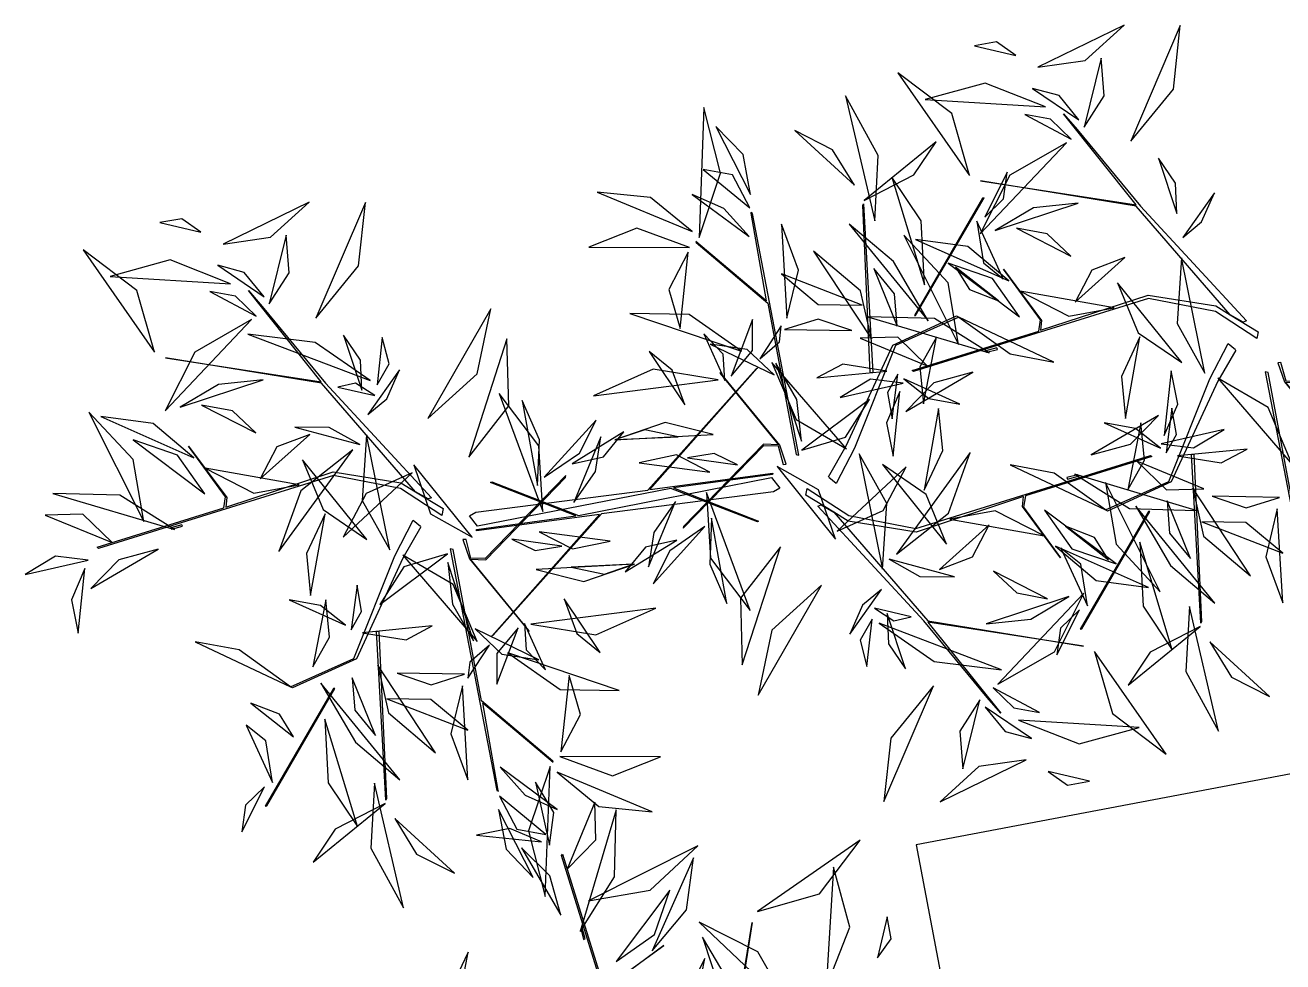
# Model space of a CAD drawing. Header units: centimetres. Extents: x 197412 to 267601, y -375791 to -305433.
# Drawn here: x 204827 to 206759, y -344977 to -343537 of the extents above; entities that cross this region are included whole.
import ezdxf

# ---------------------------------------------------------------- set-up
doc = ezdxf.new("R2010")
doc.units = ezdxf.units.CM
doc.layers.add('3-BAT C-Niveau 0', color=250, linetype='Continuous')

# ---------------------------------------------------------------- blocks, each defined once
blk = doc.blocks.new('Groupe-222-1')
at = {"linetype": 'Continuous', "flags": 128}
blk.add_lwpolyline([(12325.94, -47333.54), (12330.1, -47327.17), (12332.1, -47316.89), (12320.88, -47280.79), (12321.05, -47280.59), (12327.1, -47300.03), (12328.8, -47300.31), (12336.62, -47294.63), (12328.71, -47300.48), (12327.21, -47300.32), (12332.64, -47316.85), (12330.97, -47327.24), (12329.59, -47329.46), (12346.29, -47315.03), (12350.17, -47291.08), (12346.48, -47315.02), (12360.5, -47303.83), (12358.08, -47305.94), (12346.28, -47315.66), (12328.67, -47331.94), (12328.48, -47331.44), (12329.59, -47329.46), (12327, -47333.77)], close=True, dxfattribs=at)
at = {"linetype": 'Continuous'}
for points in [[(12319.07, -47279.19, -183.73), (12319.71, -47274.2, -181.29), (12316.88, -47269.52, -179.52), (12316.88, -47269.52, -179.52), (12319.07, -47279.19, -183.73)], [(12321.77, -47282.9, -194.21), (12326.15, -47278.37, -192.81), (12326, -47272.61, -190.06), (12326, -47272.61, -190.06), (12321.77, -47282.9, -194.21)], [(12321.77, -47282.9, -194.21), (12326.15, -47278.37, -192.81), (12326, -47272.61, -190.06), (12326, -47272.61, -190.06), (12321.77, -47282.9, -194.21)], [(12323.77, -47292.44, -206.43), (12329.05, -47284.04, -204.4), (12329.31, -47273.78, -204.36), (12329.31, -47273.78, -204.36), (12323.77, -47292.44, -206.43)], [(12323.77, -47292.44, -206.43), (12329.05, -47284.04, -204.4), (12329.31, -47273.78, -204.36), (12329.31, -47273.78, -204.36), (12323.77, -47292.44, -206.43)], [(12317.82, -47278.7, -183.47), (12312.98, -47276.63, -183.7), (12307.86, -47277.64, -184.07), (12307.86, -47277.64, -184.07), (12317.82, -47278.7, -183.47)], [(12317.82, -47278.7, -183.47), (12312.98, -47276.63, -183.7), (12307.86, -47277.64, -184.07), (12307.86, -47277.64, -184.07), (12317.82, -47278.7, -183.47)], [(12351.02, -47289.41, -215.07), (12360.54, -47286.68, -213.8), (12366.78, -47278.41, -214.42), (12366.78, -47278.41, -214.42), (12351.02, -47289.41, -215.07)], [(12320.79, -47289.93, -199.98), (12319.12, -47283.89, -200.36), (12314.74, -47279.59, -199.46), (12314.74, -47279.59, -199.46), (12320.79, -47289.93, -199.98)], [(12325.03, -47287.73, -194.97), (12334.53, -47286.11, -192.57), (12341.83, -47279.31, -191.31), (12341.83, -47279.31, -191.31), (12325.03, -47287.73, -194.97)], [(12334.81, -47295.42, -201.48), (12340.1, -47289.16, -202.35), (12341.18, -47281.12, -201.76), (12341.18, -47281.12, -201.76), (12334.81, -47295.42, -201.48)], [(12361.54, -47301.08, -228.35), (12365.21, -47291.78, -229.1), (12362.68, -47282.57, -232.12), (12362.68, -47282.57, -232.12), (12361.54, -47301.08, -228.35)], [(12329.28, -47297.1, -207.16), (12335.2, -47292.92, -205.48), (12337.55, -47286.11, -203.83), (12337.55, -47286.11, -203.83), (12329.28, -47297.1, -207.16)], [(12329.28, -47297.1, -207.16), (12335.2, -47292.92, -205.48), (12337.55, -47286.11, -203.83), (12337.55, -47286.11, -203.83), (12329.28, -47297.1, -207.16)], [(12324.28, -47293.68, -203.84), (12324.51, -47293.58, -203.87), (12324.06, -47291.9, -202.04), (12323.85, -47292, -202.02), (12324.28, -47293.68, -203.84)], [(12356.04, -47304.29, -228.97), (12351.04, -47295.57, -227.8), (12342.03, -47291.04, -227.09), (12342.03, -47291.04, -227.09), (12356.04, -47304.29, -228.97)], [(12369.47, -47296.52, -211.21), (12371.53, -47293.57, -209.03), (12370.95, -47290.19, -206.71), (12370.95, -47290.19, -206.71), (12369.47, -47296.52, -211.21)], [(12369.47, -47296.52, -211.21), (12371.53, -47293.57, -209.03), (12370.95, -47290.19, -206.71), (12370.95, -47290.19, -206.71), (12369.47, -47296.52, -211.21)], [(12346.77, -47306.07, -196.26), (12346.05, -47299.21, -195.05), (12342.57, -47293.35, -196.39), (12342.57, -47293.35, -196.39), (12346.77, -47306.07, -196.26)], [(12299.61, -47310.27, -197.23), (12305.28, -47302.39, -194.28), (12306.55, -47295.65, -188.42), (12306.55, -47295.65, -188.42), (12299.61, -47310.27, -197.23)], [(12338.63, -47304.95, -195.33), (12342.02, -47301.34, -195.1), (12342.9, -47296.62, -194.26), (12342.9, -47296.62, -194.26), (12338.63, -47304.95, -195.33)]]:
    blk.add_polyline3d(points, dxfattribs=at)
blk = doc.blocks.new('Groupe-240-1')
at = {"linetype": 'Continuous', "flags": 128}
for points in [[(12427.73, -47201.34), (12421.37, -47197.18), (12411.08, -47195.18), (12374.98, -47206.4), (12374.78, -47206.23), (12394.23, -47200.18), (12394.5, -47198.48), (12388.82, -47190.66), (12394.67, -47198.57), (12394.52, -47200.07), (12411.04, -47194.64), (12421.44, -47196.31), (12423.66, -47197.69), (12409.22, -47180.99), (12385.28, -47177.11), (12409.21, -47180.8), (12398.02, -47166.78), (12400.13, -47169.2), (12409.85, -47181), (12426.14, -47198.61), (12425.63, -47198.8), (12423.66, -47197.69), (12427.96, -47200.28)], [(12375.12, -47197.79), (12375.31, -47197.79), (12385.83, -47179.7), (12385.57, -47179.74)], [(12367.18, -47180.85), (12367.3, -47180.63), (12368.72, -47206.61), (12368.33, -47206.59)], [(12302.51, -47228.53), (12296.15, -47224.37), (12285.86, -47222.37), (12249.76, -47233.59), (12249.56, -47233.42), (12269.01, -47227.37), (12269.28, -47225.67), (12263.6, -47217.85), (12269.45, -47225.76), (12269.3, -47227.26), (12285.82, -47221.83), (12296.21, -47223.5), (12298.44, -47224.88), (12284, -47208.18), (12260.06, -47204.3), (12283.99, -47207.99), (12272.8, -47193.97), (12274.91, -47196.39), (12284.63, -47208.19), (12300.91, -47225.8), (12300.41, -47225.99), (12298.44, -47224.88), (12302.74, -47227.47)], [(12430.98, -47205.04), (12431.98, -47207.99), (12441.15, -47219.16), (12441.11, -47218.99), (12432.16, -47208.03), (12434.47, -47208.14), (12446.75, -47195.48), (12446.8, -47195.21), (12434.4, -47207.96), (12432.22, -47207.9), (12431.45, -47205.03)], [(12351, -47205.82), (12334.46, -47224.51), (12353.35, -47222), (12353.33, -47222.24), (12338.11, -47224.3), (12351.18, -47229.42), (12351.02, -47229.51), (12337.68, -47224.36), (12308.01, -47230.19), (12306.74, -47228.58), (12307.71, -47228.03), (12334.17, -47224.62), (12350.81, -47205.99)], [(12355.43, -47220.66), (12354.42, -47217.71), (12345.26, -47206.54), (12345.29, -47206.72), (12354.24, -47217.67), (12351.93, -47217.57), (12339.65, -47230.23), (12339.61, -47230.49), (12352.01, -47217.75), (12354.19, -47217.81), (12354.95, -47220.67)], [(12358.67, -47224.36), (12365.04, -47228.53), (12375.32, -47230.53), (12411.42, -47219.31), (12411.63, -47219.48), (12392.18, -47225.52), (12391.9, -47227.23), (12397.59, -47235.04), (12391.74, -47227.14), (12391.89, -47225.63), (12375.37, -47231.07), (12364.97, -47229.39), (12362.75, -47228.01), (12377.19, -47244.71), (12401.13, -47248.6), (12377.19, -47244.91), (12388.39, -47258.93), (12386.28, -47256.51), (12376.55, -47244.7), (12360.27, -47227.1), (12360.78, -47226.9), (12362.75, -47228.01), (12358.44, -47225.42)], [(12419.22, -47244.85), (12419.11, -47245.08), (12417.69, -47219.1), (12418.07, -47219.12)], [(12305.76, -47232.23), (12306.76, -47235.18), (12315.92, -47246.35), (12315.89, -47246.18), (12306.94, -47235.22), (12309.25, -47235.33), (12321.53, -47222.67), (12321.57, -47222.4), (12309.17, -47235.15), (12306.99, -47235.09), (12306.23, -47232.22)], [(12310.19, -47247.08), (12326.73, -47228.38), (12307.83, -47230.9), (12307.85, -47230.66), (12323.08, -47228.6), (12310.01, -47223.47), (12310.17, -47223.38), (12323.5, -47228.54), (12353.18, -47222.71), (12354.44, -47224.32), (12353.47, -47224.87), (12327.02, -47228.27), (12310.38, -47246.9)], [(12411.28, -47227.92), (12411.1, -47227.91), (12400.57, -47246), (12400.84, -47245.97)], [(12294, -47272.04), (12293.88, -47272.27), (12292.47, -47246.29), (12292.85, -47246.31)], [(12286.06, -47255.11), (12285.87, -47255.1), (12275.35, -47273.19), (12275.62, -47273.16)]]:
    blk.add_lwpolyline(points, close=True, dxfattribs=at)
for points in [[(12350.01, -47182.08), (12352.37, -47195.56), (12341.54, -47186.44), (12341.6, -47186.58), (12352.58, -47195.87), (12356.93, -47219.14), (12357.38, -47219.26), (12350.23, -47182.09), (12349.99, -47181.98), (12350, -47182.05)], [(12361.92, -47222.6), (12364.66, -47217.81), (12371.81, -47202.33), (12381.6, -47197.86), (12381.95, -47198.03), (12372.2, -47202.4), (12365.9, -47218.18), (12363.09, -47223.62), (12361.97, -47222.7)], [(12424.49, -47203.1), (12421.75, -47207.89), (12414.6, -47223.37), (12404.81, -47227.84), (12404.46, -47227.67), (12414.2, -47223.31), (12420.51, -47207.53), (12423.31, -47202.08), (12424.44, -47203)], [(12436.4, -47243.62), (12434.04, -47230.14), (12444.86, -47239.27), (12444.81, -47239.12), (12433.83, -47229.83), (12429.48, -47206.57), (12429.03, -47206.44), (12436.18, -47243.61), (12436.42, -47243.73), (12436.4, -47243.66)], [(12299.27, -47230.29), (12296.53, -47235.08), (12289.38, -47250.56), (12279.58, -47255.03), (12279.24, -47254.86), (12288.98, -47250.5), (12295.28, -47234.72), (12298.09, -47229.27), (12299.22, -47230.19)], [(12311.17, -47270.81), (12308.82, -47257.33), (12319.64, -47266.46), (12319.59, -47266.31), (12308.6, -47257.02), (12304.25, -47233.76), (12303.81, -47233.63), (12310.95, -47270.8), (12311.2, -47270.92), (12311.18, -47270.85)]]:
    blk.add_lwpolyline(points, dxfattribs=at)
at = {"linetype": 'Continuous'}
for points in [[(12394.11, -47159.64, -212.86), (12401.38, -47158.58, -209.91), (12407.34, -47153.17, -208.14), (12407.34, -47153.17, -208.14), (12394.11, -47159.64, -212.86)], [(12394.11, -47159.64, -212.86), (12401.38, -47158.58, -209.91), (12407.34, -47153.17, -208.14), (12407.34, -47153.17, -208.14), (12394.11, -47159.64, -212.86)], [(12408.36, -47171, -223.66), (12414.92, -47162.98, -222.36), (12415.98, -47153.23, -219.58), (12415.98, -47153.23, -219.58), (12408.36, -47171, -223.66)], [(12390.71, -47157.81, -211.21), (12387.76, -47155.75, -209.03), (12384.38, -47156.33, -206.71), (12384.38, -47156.33, -206.71), (12390.71, -47157.81, -211.21)], [(12390.71, -47157.81, -211.21), (12387.76, -47155.75, -209.03), (12384.38, -47156.33, -206.71), (12384.38, -47156.33, -206.71), (12390.71, -47157.81, -211.21)], [(12401.22, -47168.83, -232.48), (12404.29, -47164.03, -232.45), (12403.82, -47158.26, -231.83), (12403.82, -47158.26, -231.83), (12401.22, -47168.83, -232.48)], [(12383.6, -47176.26, -215.07), (12380.87, -47166.75, -213.8), (12372.6, -47160.5, -214.42), (12372.6, -47160.5, -214.42), (12383.6, -47176.26, -215.07)], [(12395.28, -47165.74, -228.35), (12385.98, -47162.07, -229.1), (12376.76, -47164.6, -232.12), (12376.76, -47164.6, -232.12), (12395.28, -47165.74, -228.35)], [(12369.02, -47183.22, -223.19), (12369.58, -47173.21, -225.59), (12364.56, -47164.04, -225.79), (12364.56, -47164.04, -225.79), (12369.02, -47183.22, -223.19)], [(12369.02, -47183.22, -223.19), (12369.58, -47173.21, -225.59), (12364.56, -47164.04, -225.79), (12364.56, -47164.04, -225.79), (12369.02, -47183.22, -223.19)], [(12400.41, -47167.73, -232.75), (12397.35, -47163.99, -233.5), (12393.29, -47162.89, -235.42), (12393.29, -47162.89, -235.42), (12400.41, -47167.73, -232.75)], [(12342.04, -47185.8, -186.41), (12345.34, -47175.93, -187.61), (12342.78, -47165.83, -186.97), (12342.78, -47165.83, -186.97), (12342.04, -47185.8, -186.41)], [(12399.2, -47170.7, -229.3), (12396.01, -47167.61, -228.25), (12392.07, -47166.91, -226.49), (12392.07, -47166.91, -226.49), (12399.2, -47170.7, -229.3)], [(12349.95, -47179.19, -174.84), (12348.81, -47173.06, -175.45), (12344.63, -47168.75, -176.76), (12344.63, -47168.75, -176.76), (12349.95, -47179.19, -174.84)], [(12365.91, -47177.78, -215.73), (12362.55, -47172.31, -216.78), (12356.73, -47169.37, -215.22), (12356.73, -47169.37, -215.22), (12365.91, -47177.78, -215.73)], [(12365.91, -47177.78, -215.73), (12362.55, -47172.31, -216.78), (12356.73, -47169.37, -215.22), (12356.73, -47169.37, -215.22), (12365.91, -47177.78, -215.73)], [(12367.39, -47180.13, -214.21), (12375.06, -47176.17, -211.43), (12378.45, -47171.09, -206.15), (12378.45, -47171.09, -206.15), (12367.39, -47180.13, -214.21)], [(12398.48, -47171.24, -228.97), (12389.76, -47176.24, -227.8), (12385.24, -47185.25, -227.09), (12385.24, -47185.25, -227.09), (12398.48, -47171.24, -228.97)], [(12415.47, -47182.1, -172.05), (12415.25, -47177.46, -171.7), (12412.63, -47173.63, -172.02), (12412.63, -47173.63, -172.02), (12415.47, -47182.1, -172.05)], [(12415.47, -47182.1, -172.05), (12415.25, -47177.46, -171.7), (12412.63, -47173.63, -172.02), (12412.63, -47173.63, -172.02), (12415.47, -47182.1, -172.05)], [(12349.83, -47181.25, -174.58), (12347.18, -47176.17, -172.2), (12342.68, -47175.35, -168.43), (12342.68, -47175.35, -168.43), (12349.83, -47181.25, -174.58)], [(12385.93, -47182.67, -211.6), (12388.82, -47179.86, -211.07), (12389.4, -47175.76, -211.1), (12389.4, -47175.76, -211.1), (12385.93, -47182.67, -211.6)], [(12376.66, -47193.07, -221.24), (12376.15, -47183.26, -218.96), (12371.65, -47176.54, -214.31), (12371.65, -47176.54, -214.31), (12376.66, -47193.07, -221.24)], [(12340.95, -47184.89, -186.4), (12334.56, -47179.65, -186.75), (12326.36, -47178.81, -187), (12326.36, -47178.81, -187), (12340.95, -47184.89, -186.4)], [(12349.71, -47185.66, -186.97), (12345.86, -47181.36, -187.38), (12340.97, -47179.19, -185.5), (12340.97, -47179.19, -185.5), (12349.71, -47185.66, -186.97)], [(12416.35, -47185.8, -171.59), (12419.26, -47183.41, -169.03), (12421.22, -47178.95, -167.96), (12421.22, -47178.95, -167.96), (12416.35, -47185.8, -171.59)], [(12268.89, -47186.83, -212.86), (12276.16, -47185.77, -209.91), (12282.12, -47180.36, -208.14), (12282.12, -47180.36, -208.14), (12268.89, -47186.83, -212.86)], [(12268.89, -47186.83, -212.86), (12276.16, -47185.77, -209.91), (12282.12, -47180.36, -208.14), (12282.12, -47180.36, -208.14), (12268.89, -47186.83, -212.86)], [(12283.14, -47198.19, -223.66), (12289.69, -47190.17, -222.36), (12290.76, -47180.42, -219.58), (12290.76, -47180.42, -219.58), (12283.14, -47198.19, -223.66)], [(12400.26, -47180.51, -196.26), (12393.4, -47181.23, -195.05), (12387.54, -47184.71, -196.39), (12387.54, -47184.71, -196.39), (12400.26, -47180.51, -196.26)], [(12265.49, -47185, -211.21), (12262.54, -47182.94, -209.03), (12259.16, -47183.52, -206.71), (12259.16, -47183.52, -206.71), (12265.49, -47185, -211.21)], [(12265.49, -47185, -211.21), (12262.54, -47182.94, -209.03), (12259.16, -47183.52, -206.71), (12259.16, -47183.52, -206.71), (12265.49, -47185, -211.21)], [(12355.53, -47198.2, -200.41), (12357.31, -47190.81, -200.32), (12354.68, -47183.74, -200.54), (12354.68, -47183.74, -200.54), (12355.53, -47198.2, -200.41)], [(12377.25, -47198.59, -210.1), (12371.92, -47189.51, -209.96), (12365.12, -47183.73, -205.95), (12365.12, -47183.73, -205.95), (12377.25, -47198.59, -210.1)], [(12384.69, -47183.31, -202.5), (12385.72, -47189.71, -200.11), (12388.77, -47192.13, -195.35), (12388.77, -47192.13, -195.35), (12384.69, -47183.31, -202.5)], [(12276, -47196.02, -232.48), (12279.07, -47191.22, -232.45), (12278.6, -47185.45, -231.83), (12278.6, -47185.45, -231.83), (12276, -47196.02, -232.48)], [(12340.54, -47187.35, -182.25), (12332.47, -47184.37, -178.08), (12325.08, -47187.28, -173.29), (12325.08, -47187.28, -173.29), (12340.54, -47187.35, -182.25)], [(12381.92, -47202.25, -194.97), (12380.3, -47192.75, -192.57), (12373.5, -47185.45, -191.31), (12373.5, -47185.45, -191.31), (12381.92, -47202.25, -194.97)], [(12399.14, -47188.65, -195.33), (12395.54, -47185.26, -195.1), (12390.81, -47184.38, -194.26), (12390.81, -47184.38, -194.26), (12399.14, -47188.65, -195.33)], [(12258.38, -47203.45, -215.07), (12255.65, -47193.93, -213.8), (12247.38, -47187.69, -214.42), (12247.38, -47187.69, -214.42), (12258.38, -47203.45, -215.07)], [(12389.61, -47192.47, -201.48), (12383.35, -47187.18, -202.35), (12375.31, -47186.1, -201.76), (12375.31, -47186.1, -201.76), (12389.61, -47192.47, -201.48)], [(12270.06, -47192.93, -228.35), (12260.75, -47189.26, -229.1), (12251.54, -47191.79, -232.12), (12251.54, -47191.79, -232.12), (12270.06, -47192.93, -228.35)], [(12340.38, -47188.04, -181.99), (12337.38, -47193.78, -181.12), (12339.11, -47199.78, -179.03), (12339.11, -47199.78, -179.03), (12340.38, -47188.04, -181.99)], [(12368.52, -47201.39, -233.25), (12366.85, -47194.01, -238.65), (12359.63, -47187.9, -241.93), (12359.63, -47187.9, -241.93), (12368.52, -47201.39, -233.25)], [(12407.44, -47188.89, -184.69), (12402.38, -47190.8, -183.17), (12399.81, -47195.72, -181.63), (12399.81, -47195.72, -181.63), (12407.44, -47188.89, -184.69)], [(12416.17, -47188.93, -176.08), (12415.5, -47199.01, -174.79), (12419.76, -47206.64, -170.69), (12419.76, -47206.64, -170.69), (12416.17, -47188.93, -176.08)], [(12275.19, -47194.92, -232.75), (12272.12, -47191.18, -233.5), (12268.07, -47190.08, -235.42), (12268.07, -47190.08, -235.42), (12275.19, -47194.92, -232.75)], [(12354.69, -47191.38, -189.87), (12360.35, -47196.08, -186.93), (12367.12, -47196.19, -183.27), (12367.12, -47196.19, -183.27), (12354.69, -47191.38, -189.87)], [(12372.45, -47199.43, -207.72), (12372.07, -47194.46, -206.62), (12368.87, -47190.56, -205.86), (12368.87, -47190.56, -205.86), (12372.45, -47199.43, -207.72)], [(12391.29, -47198, -207.16), (12387.12, -47192.08, -205.48), (12380.3, -47189.73, -203.83), (12380.3, -47189.73, -203.83), (12391.29, -47198, -207.16)], [(12391.29, -47198, -207.16), (12387.12, -47192.08, -205.48), (12380.3, -47189.73, -203.83), (12380.3, -47189.73, -203.83), (12391.29, -47198, -207.16)], [(12381.46, -47190.36, -218.46), (12383.61, -47193.82, -216.39), (12388.05, -47195.55, -215.43), (12388.05, -47195.55, -215.43), (12381.46, -47190.36, -218.46)], [(12406.34, -47192.79, -205.3), (12409.48, -47200.43, -204.92), (12416.2, -47205.02, -203.9), (12416.2, -47205.02, -203.9), (12406.34, -47192.79, -205.3)], [(12273.98, -47197.89, -229.3), (12270.79, -47194.8, -228.25), (12266.84, -47194.1, -226.49), (12266.84, -47194.1, -226.49), (12273.98, -47197.89, -229.3)], [(12391.36, -47194.04, -188.89), (12398.86, -47197.91, -185.79), (12405.82, -47196.61, -181.22), (12405.82, -47196.61, -181.22), (12391.36, -47194.04, -188.89)], [(12300.35, -47213.63, -220.09), (12307.94, -47206.77, -220.53), (12310.05, -47196.75, -219.34), (12310.05, -47196.75, -219.34), (12300.35, -47213.63, -220.09)], [(12273.26, -47198.43, -228.97), (12264.54, -47203.43, -227.8), (12260.01, -47212.44, -227.09), (12260.01, -47212.44, -227.09), (12273.26, -47198.43, -228.97)], [(12348.54, -47203.26, -207.25), (12340.49, -47197.64, -205.29), (12331.42, -47197.47, -201.98), (12331.42, -47197.47, -201.98), (12348.54, -47203.26, -207.25)], [(12346.96, -47207.12, -215.21), (12350.23, -47203.16, -213.09), (12350.23, -47198.43, -210.46), (12350.23, -47198.43, -210.46), (12346.96, -47207.12, -215.21)], [(12365.51, -47200.12, -229.03), (12360.32, -47198.33, -227.48), (12355.18, -47199.95, -225.66), (12355.18, -47199.95, -225.66), (12365.51, -47200.12, -229.03)], [(12386.63, -47203.51, -206.43), (12378.23, -47198.23, -204.4), (12367.98, -47197.97, -204.36), (12367.98, -47197.97, -204.36), (12386.63, -47203.51, -206.43)], [(12386.63, -47203.51, -206.43), (12378.23, -47198.23, -204.4), (12367.98, -47197.97, -204.36), (12367.98, -47197.97, -204.36), (12386.63, -47203.51, -206.43)], [(12381.95, -47198.03, -197.23), (12389.82, -47203.7, -194.28), (12396.56, -47204.97, -188.42), (12396.56, -47204.97, -188.42), (12381.95, -47198.03, -197.23)], [(12291.5, -47207.8, -212.64), (12283.04, -47201.95, -211.07), (12272.71, -47200.64, -212.06), (12272.71, -47200.64, -212.06), (12291.5, -47207.8, -212.64)], [(12291.5, -47207.8, -212.64), (12283.04, -47201.95, -211.07), (12272.71, -47200.64, -212.06), (12272.71, -47200.64, -212.06), (12291.5, -47207.8, -212.64)], [(12290.24, -47209.29, -172.05), (12290.03, -47204.65, -171.7), (12287.41, -47200.82, -172.02), (12287.41, -47200.82, -172.02), (12290.24, -47209.29, -172.05)], [(12290.24, -47209.29, -172.05), (12290.03, -47204.65, -171.7), (12287.41, -47200.82, -172.02), (12287.41, -47200.82, -172.02), (12290.24, -47209.29, -172.05)], [(12292.56, -47208.45, -213.12), (12294.4, -47205.21, -210.71), (12293.36, -47201.15, -208.62), (12293.36, -47201.15, -208.62), (12292.56, -47208.45, -213.12)], [(12292.56, -47208.45, -213.12), (12294.4, -47205.21, -210.71), (12293.36, -47201.15, -208.62), (12293.36, -47201.15, -208.62), (12292.56, -47208.45, -213.12)], [(12345.97, -47207.76, -179.83), (12345.72, -47203.72, -178.67), (12342.75, -47200.63, -177.99), (12342.75, -47200.63, -177.99), (12345.97, -47207.76, -179.83)], [(12351.36, -47204.43, -177.75), (12354.4, -47201.85, -175.38), (12354.66, -47199.36, -172.12), (12354.66, -47199.36, -172.12), (12351.36, -47204.43, -177.75)], [(12377.09, -47205.51, -194.21), (12372.56, -47201.13, -192.81), (12366.8, -47201.28, -190.06), (12366.8, -47201.28, -190.06), (12377.09, -47205.51, -194.21)], [(12377.09, -47205.51, -194.21), (12372.56, -47201.13, -192.81), (12366.8, -47201.28, -190.06), (12366.8, -47201.28, -190.06), (12377.09, -47205.51, -194.21)], [(12378.5, -47201.11, -199.77), (12375.94, -47205.68, -197.57), (12376.52, -47211.39, -196.35), (12376.52, -47211.39, -196.35), (12378.5, -47201.11, -199.77)], [(12409.78, -47201.07, -185.42), (12406.92, -47207.17, -185.31), (12407.56, -47213.64, -184.01), (12407.56, -47213.64, -184.01), (12409.78, -47201.07, -185.42)], [(12306.64, -47219.57, -220.85), (12312.8, -47211.65, -221.31), (12312.51, -47201.39, -222.56), (12312.51, -47201.39, -222.56), (12306.64, -47219.57, -220.85)], [(12353.57, -47206.93, -207.06), (12349.45, -47203.04, -208.24), (12343.74, -47202.18, -209.24), (12343.74, -47202.18, -209.24), (12353.57, -47206.93, -207.06)], [(12387.88, -47203, -203.84), (12387.77, -47202.77, -203.87), (12386.1, -47203.22, -202.04), (12386.19, -47203.43, -202.02), (12387.88, -47203, -203.84)], [(12339.87, -47211.54, -210.84), (12337.91, -47206.21, -209.98), (12334.37, -47203.32, -207.2), (12334.37, -47203.32, -207.2), (12339.87, -47211.54, -210.84)], [(12353.24, -47205.01, -178.9), (12356.95, -47213.78, -176.01), (12364.67, -47218.26, -172.29), (12364.67, -47218.26, -172.29), (12353.24, -47205.01, -178.9)], [(12353.24, -47205.01, -178.9), (12356.95, -47213.78, -176.01), (12364.67, -47218.26, -172.29), (12364.67, -47218.26, -172.29), (12353.24, -47205.01, -178.9)], [(12357.76, -47217.13, -200.44), (12357.05, -47210.72, -199.26), (12353.81, -47205.11, -200.49), (12353.81, -47205.11, -200.49), (12357.76, -47217.13, -200.44)], [(12291.13, -47212.99, -171.59), (12294.04, -47210.6, -169.03), (12296, -47206.14, -167.96), (12296, -47206.14, -167.96), (12291.13, -47212.99, -171.59)], [(12344.98, -47207.68, -179.52), (12335, -47206.02, -178.73), (12325.82, -47210.13, -177.91), (12325.82, -47210.13, -177.91), (12344.98, -47207.68, -179.52)], [(12370.87, -47206.35, -198.87), (12364.14, -47205.25, -195.41), (12360.13, -47207.39, -190.33), (12360.13, -47207.39, -190.33), (12370.87, -47206.35, -198.87)], [(12372.58, -47206.82, -202.35), (12371, -47209.63, -200.21), (12371.71, -47213.68, -199.09), (12371.71, -47213.68, -199.09), (12372.58, -47206.82, -202.35)], [(12384.12, -47206.49, -199.98), (12378.09, -47208.16, -200.36), (12373.78, -47212.54, -199.46), (12373.78, -47212.54, -199.46), (12384.12, -47206.49, -199.98)], [(12413.51, -47216.24, -183.47), (12415.59, -47211.4, -183.7), (12414.57, -47206.28, -184.07), (12414.57, -47206.28, -184.07), (12413.51, -47216.24, -183.47)], [(12413.51, -47216.24, -183.47), (12415.59, -47211.4, -183.7), (12414.57, -47206.28, -184.07), (12414.57, -47206.28, -184.07), (12413.51, -47216.24, -183.47)], [(12275.04, -47207.7, -196.26), (12268.18, -47208.42, -195.05), (12262.32, -47211.9, -196.39), (12262.32, -47211.9, -196.39), (12275.04, -47207.7, -196.26)], [(12292.22, -47210.1, -212.09), (12289.22, -47208.18, -209.87), (12286.54, -47208.81, -207.1), (12286.54, -47208.81, -207.1), (12292.22, -47210.1, -212.09)], [(12292.22, -47210.1, -212.09), (12289.22, -47208.18, -209.87), (12286.54, -47208.81, -207.1), (12286.54, -47208.81, -207.1), (12292.22, -47210.1, -212.09)], [(12373.39, -47208.21, -183.73), (12368.39, -47207.57, -181.29), (12363.71, -47210.4, -179.52), (12363.71, -47210.4, -179.52), (12373.39, -47208.21, -183.73)], [(12373.48, -47207.52, -202.12), (12377.32, -47210.56, -201.54), (12382.11, -47211.42, -202.14), (12382.11, -47211.42, -202.14), (12373.48, -47207.52, -202.12)], [(12433.17, -47220.69, -178.9), (12429.46, -47211.92, -176.01), (12421.74, -47207.44, -172.29), (12421.74, -47207.44, -172.29), (12433.17, -47220.69, -178.9)], [(12433.17, -47220.69, -178.9), (12429.46, -47211.92, -176.01), (12421.74, -47207.44, -172.29), (12421.74, -47207.44, -172.29), (12433.17, -47220.69, -178.9)], [(12318.02, -47227.92, -225.36), (12317.39, -47217.8, -224.7), (12311.31, -47209.76, -224), (12311.31, -47209.76, -224), (12318.02, -47227.92, -225.36)], [(12317.23, -47223.93, -183.78), (12317.52, -47216.9, -183.14), (12314.87, -47210.84, -184.94), (12314.87, -47210.84, -184.94), (12317.23, -47223.93, -183.78)], [(12357.83, -47218.48, -200.73), (12364.52, -47216.47, -197.34), (12368.22, -47210.69, -193.77), (12368.22, -47210.69, -193.77), (12357.83, -47218.48, -200.73)], [(12357.83, -47218.48, -200.73), (12364.52, -47216.47, -197.34), (12368.22, -47210.69, -193.77), (12368.22, -47210.69, -193.77), (12357.83, -47218.48, -200.73)], [(12372.9, -47209.46, -183.47), (12370.82, -47214.3, -183.7), (12371.84, -47219.42, -184.07), (12371.84, -47219.42, -184.07), (12372.9, -47209.46, -183.47)], [(12372.9, -47209.46, -183.47), (12370.82, -47214.3, -183.7), (12371.84, -47219.42, -184.07), (12371.84, -47219.42, -184.07), (12372.9, -47209.46, -183.47)], [(12256.7, -47229.44, -194.97), (12255.08, -47219.94, -192.57), (12248.28, -47212.64, -191.31), (12248.28, -47212.64, -191.31), (12256.7, -47229.44, -194.97)], [(12273.92, -47215.84, -195.33), (12270.32, -47212.45, -195.1), (12265.59, -47211.57, -194.26), (12265.59, -47211.57, -194.26), (12273.92, -47215.84, -195.33)], [(12376.63, -47224.64, -185.42), (12379.49, -47218.54, -185.31), (12378.85, -47212.07, -184.01), (12378.85, -47212.07, -184.01), (12376.63, -47224.64, -185.42)], [(12413.82, -47218.89, -202.35), (12415.41, -47216.07, -200.21), (12414.7, -47212.03, -199.09), (12414.7, -47212.03, -199.09), (12413.82, -47218.89, -202.35)], [(12264.39, -47219.66, -201.48), (12258.13, -47214.37, -202.35), (12250.09, -47213.29, -201.76), (12250.09, -47213.29, -201.76), (12264.39, -47219.66, -201.48)], [(12318.24, -47222.66, -176.88), (12323.66, -47218.93, -176.9), (12326.21, -47213.89, -174.04), (12326.21, -47213.89, -174.04), (12318.24, -47222.66, -176.88)], [(12344.2, -47216.06, -247.3), (12336.84, -47214.23, -244.69), (12329.08, -47216.88, -243.35), (12329.08, -47216.88, -243.35), (12344.2, -47216.06, -247.3)], [(12344.2, -47216.06, -247.3), (12336.84, -47214.23, -244.69), (12329.08, -47216.88, -243.35), (12329.08, -47216.88, -243.35), (12344.2, -47216.06, -247.3)], [(12402.28, -47219.21, -199.98), (12408.32, -47217.55, -200.36), (12412.63, -47213.17, -199.46), (12412.63, -47213.17, -199.46), (12402.28, -47219.21, -199.98)], [(12412.92, -47218.19, -202.12), (12409.09, -47215.15, -201.54), (12404.3, -47214.29, -202.14), (12404.3, -47214.29, -202.14), (12412.92, -47218.19, -202.12)], [(12407.91, -47224.59, -199.77), (12410.47, -47220.03, -197.57), (12409.89, -47214.31, -196.35), (12409.89, -47214.31, -196.35), (12407.91, -47224.59, -199.77)], [(12282.22, -47216.08, -184.69), (12277.16, -47217.99, -183.17), (12274.59, -47222.91, -181.63), (12274.59, -47222.91, -181.63), (12282.22, -47216.08, -184.69)], [(12289.91, -47217.63, -204.62), (12285.22, -47215.01, -205.07), (12279.92, -47214.93, -204.23), (12279.92, -47214.93, -204.23), (12289.91, -47217.63, -204.62)], [(12290.95, -47216.12, -176.08), (12290.28, -47226.2, -174.79), (12294.54, -47233.83, -170.69), (12294.54, -47233.83, -170.69), (12290.95, -47216.12, -176.08)], [(12322.55, -47220.59, -161.32), (12327.37, -47219.5, -161.24), (12330.48, -47215.68, -160.95), (12330.48, -47215.68, -160.95), (12322.55, -47220.59, -161.32)], [(12322.8, -47226.51, -228.81), (12326.12, -47221.78, -229.15), (12326.92, -47216.46, -227.32), (12326.92, -47216.46, -227.32), (12322.8, -47226.51, -228.81)], [(12338.8, -47216.43, -223.21), (12333.7, -47215.34, -222.61), (12329.27, -47216.87, -220.88), (12329.27, -47216.87, -220.88), (12338.8, -47216.43, -223.21)], [(12338.8, -47216.43, -223.21), (12333.7, -47215.34, -222.61), (12329.27, -47216.87, -220.88), (12329.27, -47216.87, -220.88), (12338.8, -47216.43, -223.21)], [(12413.02, -47217.49, -183.73), (12418.01, -47218.13, -181.29), (12422.7, -47215.31, -179.52), (12422.7, -47215.31, -179.52), (12413.02, -47217.49, -183.73)], [(12266.07, -47225.19, -207.16), (12261.89, -47219.27, -205.48), (12255.08, -47216.92, -203.83), (12255.08, -47216.92, -203.83), (12266.07, -47225.19, -207.16)], [(12266.07, -47225.19, -207.16), (12261.89, -47219.27, -205.48), (12255.08, -47216.92, -203.83), (12255.08, -47216.92, -203.83), (12266.07, -47225.19, -207.16)], [(12288.82, -47218.44, -204.31), (12280.83, -47224.73, -204.16), (12277.48, -47234.07, -202.67), (12277.48, -47234.07, -202.67), (12288.82, -47218.44, -204.31)], [(12415.54, -47219.35, -198.87), (12422.27, -47220.46, -195.41), (12426.27, -47218.32, -190.33), (12426.27, -47218.32, -190.33), (12415.54, -47219.35, -198.87)], [(12281.11, -47219.98, -205.3), (12284.26, -47227.62, -204.92), (12290.98, -47232.21, -203.9), (12290.98, -47232.21, -203.9), (12281.11, -47219.98, -205.3)], [(12343.71, -47221.88, -186.16), (12338.57, -47219.23, -185.75), (12332.83, -47220.45, -185.13), (12332.83, -47220.45, -185.13), (12343.71, -47221.88, -186.16)], [(12347.92, -47220.75, -197.01), (12344.33, -47218.98, -196.39), (12340.25, -47219.68, -196.61), (12340.25, -47219.68, -196.61), (12347.92, -47220.75, -197.01)], [(12370.24, -47236.78, -176.08), (12370.91, -47226.7, -174.79), (12366.64, -47219.06, -170.69), (12366.64, -47219.06, -170.69), (12370.24, -47236.78, -176.08)], [(12372.36, -47234.46, -204.31), (12380.35, -47228.16, -204.16), (12383.71, -47218.83, -202.67), (12383.71, -47218.83, -202.67), (12372.36, -47234.46, -204.31)], [(12409.31, -47220.2, -194.21), (12413.85, -47224.57, -192.81), (12419.6, -47224.43, -190.06), (12419.6, -47224.43, -190.06), (12409.31, -47220.2, -194.21)], [(12409.31, -47220.2, -194.21), (12413.85, -47224.57, -192.81), (12419.6, -47224.43, -190.06), (12419.6, -47224.43, -190.06), (12409.31, -47220.2, -194.21)], [(12266.14, -47221.23, -188.89), (12273.64, -47225.1, -185.79), (12280.59, -47223.8, -181.22), (12280.59, -47223.8, -181.22), (12266.14, -47221.23, -188.89)], [(12297.95, -47221.95, -217.22), (12290.87, -47225.13, -219.34), (12287.34, -47231.85, -221.55), (12287.34, -47231.85, -221.55), (12297.95, -47221.95, -217.22)], [(12298.2, -47220.72, -210.57), (12300.78, -47228.29, -206.9), (12307.15, -47231.88, -202.54), (12307.15, -47231.88, -202.54), (12298.2, -47220.72, -210.57)], [(12362.99, -47232.17, -210.57), (12360.4, -47224.6, -206.9), (12354.03, -47221.01, -202.54), (12354.03, -47221.01, -202.54), (12362.99, -47232.17, -210.57)], [(12363.24, -47230.95, -217.22), (12370.32, -47227.76, -219.34), (12373.85, -47221.05, -221.55), (12373.85, -47221.05, -221.55), (12363.24, -47230.95, -217.22)], [(12380.07, -47232.92, -205.3), (12376.92, -47225.28, -204.92), (12370.21, -47220.68, -203.9), (12370.21, -47220.68, -203.9), (12380.07, -47232.92, -205.3)], [(12404.46, -47227.67, -197.23), (12396.58, -47222, -194.28), (12389.84, -47220.73, -188.42), (12389.84, -47220.73, -188.42), (12404.46, -47227.67, -197.23)], [(12398.53, -47222.71, -203.84), (12398.63, -47222.94, -203.87), (12400.31, -47222.48, -202.04), (12400.21, -47222.27, -202.02), (12398.53, -47222.71, -203.84)], [(12399.77, -47222.2, -206.43), (12408.18, -47227.47, -204.4), (12418.43, -47227.74, -204.36), (12418.43, -47227.74, -204.36), (12399.77, -47222.2, -206.43)], [(12399.77, -47222.2, -206.43), (12408.18, -47227.47, -204.4), (12418.43, -47227.74, -204.36), (12418.43, -47227.74, -204.36), (12399.77, -47222.2, -206.43)], [(12404.48, -47223.45, -194.97), (12406.11, -47232.95, -192.57), (12412.91, -47240.26, -191.31), (12412.91, -47240.26, -191.31), (12404.48, -47223.45, -194.97)], [(12417.89, -47224.32, -233.25), (12419.55, -47231.69, -238.65), (12426.77, -47237.81, -241.93), (12426.77, -47237.81, -241.93), (12417.89, -47224.32, -233.25)], [(12261.41, -47230.7, -206.43), (12253.01, -47225.42, -204.4), (12242.75, -47225.16, -204.36), (12242.75, -47225.16, -204.36), (12261.41, -47230.7, -206.43)], [(12261.41, -47230.7, -206.43), (12253.01, -47225.42, -204.4), (12242.75, -47225.16, -204.36), (12242.75, -47225.16, -204.36), (12261.41, -47230.7, -206.43)], [(12343.16, -47224.97, -225.36), (12343.79, -47235.09, -224.7), (12349.87, -47243.13, -224), (12349.87, -47243.13, -224), (12343.16, -47224.97, -225.36)], [(12413.96, -47226.28, -207.72), (12414.34, -47231.24, -206.62), (12417.54, -47235.14, -205.86), (12417.54, -47235.14, -205.86), (12413.96, -47226.28, -207.72)], [(12420.89, -47225.58, -229.03), (12426.09, -47227.37, -227.48), (12431.23, -47225.75, -225.66), (12431.23, -47225.75, -225.66), (12420.89, -47225.58, -229.03)], [(12284.56, -47228.26, -185.42), (12281.7, -47234.36, -185.31), (12282.34, -47240.83, -184.01), (12282.34, -47240.83, -184.01), (12284.56, -47228.26, -185.42)], [(12338.39, -47226.39, -228.81), (12335.07, -47231.12, -229.15), (12334.26, -47236.44, -227.32), (12334.26, -47236.44, -227.32), (12338.39, -47226.39, -228.81)], [(12395.05, -47231.66, -188.89), (12387.55, -47227.79, -185.79), (12380.59, -47229.1, -181.22), (12380.59, -47229.1, -181.22), (12395.05, -47231.66, -188.89)], [(12395.11, -47227.71, -207.16), (12399.29, -47233.63, -205.48), (12406.1, -47235.98, -203.83), (12406.1, -47235.98, -203.83), (12395.11, -47227.71, -207.16)], [(12395.11, -47227.71, -207.16), (12399.29, -47233.63, -205.48), (12406.1, -47235.98, -203.83), (12406.1, -47235.98, -203.83), (12395.11, -47227.71, -207.16)], [(12409.15, -47227.11, -210.1), (12414.49, -47236.2, -209.96), (12421.29, -47241.98, -205.95), (12421.29, -47241.98, -205.95), (12409.15, -47227.11, -210.1)], [(12430.88, -47227.5, -200.41), (12429.1, -47234.89, -200.32), (12431.73, -47241.96, -200.54), (12431.73, -47241.96, -200.54), (12430.88, -47227.5, -200.41)], [(12251.87, -47232.7, -194.21), (12247.34, -47228.32, -192.81), (12241.58, -47228.47, -190.06), (12241.58, -47228.47, -190.06), (12251.87, -47232.7, -194.21)], [(12251.87, -47232.7, -194.21), (12247.34, -47228.32, -192.81), (12241.58, -47228.47, -190.06), (12241.58, -47228.47, -190.06), (12251.87, -47232.7, -194.21)], [(12262.66, -47230.19, -203.84), (12262.55, -47229.96, -203.87), (12260.87, -47230.41, -202.04), (12260.97, -47230.62, -202.02), (12262.66, -47230.19, -203.84)], [(12342.94, -47230.23, -176.88), (12337.53, -47233.96, -176.9), (12334.97, -47239.01, -174.04), (12334.97, -47239.01, -174.04), (12342.94, -47230.23, -176.88)], [(12343.95, -47228.96, -183.78), (12343.67, -47236, -183.14), (12346.32, -47242.05, -184.94), (12346.32, -47242.05, -184.94), (12343.95, -47228.96, -183.78)], [(12378.96, -47236.82, -184.69), (12384.03, -47234.9, -183.17), (12386.59, -47229.98, -181.63), (12386.59, -47229.98, -181.63), (12378.96, -47236.82, -184.69)], [(12404.95, -47235.34, -218.46), (12402.8, -47231.89, -216.39), (12398.36, -47230.16, -215.43), (12398.36, -47230.16, -215.43), (12404.95, -47235.34, -218.46)], [(12431.72, -47234.32, -189.87), (12426.06, -47229.63, -186.93), (12419.29, -47229.51, -183.27), (12419.29, -47229.51, -183.27), (12431.72, -47234.32, -189.87)], [(12313.26, -47232.15, -197.01), (12316.86, -47233.92, -196.39), (12320.93, -47233.22, -196.61), (12320.93, -47233.22, -196.61), (12313.26, -47232.15, -197.01)], [(12317.48, -47231.02, -186.16), (12322.61, -47233.66, -185.75), (12328.35, -47232.45, -185.13), (12328.35, -47232.45, -185.13), (12317.48, -47231.02, -186.16)], [(12258.9, -47233.68, -199.98), (12252.87, -47235.35, -200.36), (12248.56, -47239.73, -199.46), (12248.56, -47239.73, -199.46), (12258.9, -47233.68, -199.98)], [(12338.64, -47232.31, -161.32), (12333.81, -47233.4, -161.24), (12330.7, -47237.21, -160.95), (12330.7, -47237.21, -160.95), (12338.64, -47232.31, -161.32)], [(12354.54, -47233.32, -220.85), (12348.39, -47241.25, -221.31), (12348.67, -47251.5, -222.56), (12348.67, -47251.5, -222.56), (12354.54, -47233.32, -220.85)], [(12396.8, -47233.23, -201.48), (12403.05, -47238.53, -202.35), (12411.1, -47239.6, -201.76), (12411.1, -47239.6, -201.76), (12396.8, -47233.23, -201.48)], [(12401.71, -47242.39, -202.5), (12400.69, -47235.99, -200.11), (12397.64, -47233.57, -195.35), (12397.64, -47233.57, -195.35), (12401.71, -47242.39, -202.5)], [(12409.75, -47232.63, -221.24), (12410.25, -47242.44, -218.96), (12414.75, -47249.16, -214.31), (12414.75, -47249.16, -214.31), (12409.75, -47232.63, -221.24)], [(12248.17, -47235.4, -183.73), (12243.17, -47234.76, -181.29), (12238.49, -47237.59, -179.52), (12238.49, -47237.59, -179.52), (12248.17, -47235.4, -183.73)], [(12303.36, -47234.41, -200.73), (12296.66, -47236.43, -197.34), (12292.96, -47242.21, -193.77), (12292.96, -47242.21, -193.77), (12303.36, -47234.41, -200.73)], [(12303.36, -47234.41, -200.73), (12296.66, -47236.43, -197.34), (12292.96, -47242.21, -193.77), (12292.96, -47242.21, -193.77), (12303.36, -47234.41, -200.73)], [(12307.95, -47247.88, -178.9), (12304.24, -47239.11, -176.01), (12296.51, -47234.63, -172.29), (12296.51, -47234.63, -172.29), (12307.95, -47247.88, -178.9)], [(12307.95, -47247.88, -178.9), (12304.24, -47239.11, -176.01), (12296.51, -47234.63, -172.29), (12296.51, -47234.63, -172.29), (12307.95, -47247.88, -178.9)], [(12303.43, -47235.76, -200.44), (12304.13, -47242.18, -199.26), (12307.37, -47247.79, -200.49), (12307.37, -47247.79, -200.49), (12303.43, -47235.76, -200.44)], [(12316.99, -47236.84, -247.3), (12324.35, -47238.67, -244.69), (12332.11, -47236.02, -243.35), (12332.11, -47236.02, -243.35), (12316.99, -47236.84, -247.3)], [(12316.99, -47236.84, -247.3), (12324.35, -47238.67, -244.69), (12332.11, -47236.02, -243.35), (12332.11, -47236.02, -243.35), (12316.99, -47236.84, -247.3)], [(12322.39, -47236.46, -223.21), (12327.49, -47237.56, -222.61), (12331.92, -47236.02, -220.88), (12331.92, -47236.02, -220.88), (12322.39, -47236.46, -223.21)], [(12322.39, -47236.46, -223.21), (12327.49, -47237.56, -222.61), (12331.92, -47236.02, -220.88), (12331.92, -47236.02, -220.88), (12322.39, -47236.46, -223.21)], [(12371.27, -47235.26, -204.62), (12375.96, -47237.88, -205.07), (12381.26, -47237.96, -204.23), (12381.26, -47237.96, -204.23), (12371.27, -47235.26, -204.62)], [(12247.68, -47236.65, -183.47), (12245.6, -47241.49, -183.7), (12246.61, -47246.61, -184.07), (12246.61, -47246.61, -184.07), (12247.68, -47236.65, -183.47)], [(12247.68, -47236.65, -183.47), (12245.6, -47241.49, -183.7), (12246.61, -47246.61, -184.07), (12246.61, -47246.61, -184.07), (12247.68, -47236.65, -183.47)], [(12387.26, -47237.06, -195.33), (12390.87, -47240.44, -195.1), (12395.59, -47241.32, -194.26), (12395.59, -47241.32, -194.26), (12387.26, -47237.06, -195.33)], [(12288.6, -47246.08, -202.35), (12290.19, -47243.26, -200.21), (12289.48, -47239.22, -199.09), (12289.48, -47239.22, -199.09), (12288.6, -47246.08, -202.35)], [(12360.84, -47239.26, -220.09), (12353.24, -47246.13, -220.53), (12351.14, -47256.14, -219.34), (12351.14, -47256.14, -219.34), (12360.84, -47239.26, -220.09)], [(12287.7, -47245.38, -202.12), (12283.87, -47242.34, -201.54), (12279.07, -47241.48, -202.14), (12279.07, -47241.48, -202.14), (12287.7, -47245.38, -202.12)], [(12282.69, -47251.78, -199.77), (12285.25, -47247.22, -197.57), (12284.67, -47241.5, -196.35), (12284.67, -47241.5, -196.35), (12282.69, -47251.78, -199.77)], [(12321.32, -47241.35, -210.84), (12323.27, -47246.69, -209.98), (12326.82, -47249.57, -207.2), (12326.82, -47249.57, -207.2), (12321.32, -47241.35, -210.84)], [(12370.05, -47239.91, -171.59), (12367.14, -47242.3, -169.03), (12365.19, -47246.75, -167.96), (12365.19, -47246.75, -167.96), (12370.05, -47239.91, -171.59)], [(12386.14, -47245.19, -196.26), (12393.01, -47244.47, -195.05), (12398.86, -47240.99, -196.39), (12398.86, -47240.99, -196.39), (12386.14, -47245.19, -196.26)], [(12387.93, -47254.47, -228.97), (12396.65, -47249.46, -227.8), (12401.17, -47240.46, -227.09), (12401.17, -47240.46, -227.09), (12387.93, -47254.47, -228.97)], [(12316.2, -47245.22, -179.52), (12326.18, -47246.88, -178.73), (12335.37, -47242.77, -177.91), (12335.37, -47242.77, -177.91), (12316.2, -47245.22, -179.52)], [(12368.97, -47242.79, -212.09), (12371.96, -47244.72, -209.87), (12374.65, -47244.08, -207.1), (12374.65, -47244.08, -207.1), (12368.97, -47242.79, -212.09)], [(12368.97, -47242.79, -212.09), (12371.96, -47244.72, -209.87), (12374.65, -47244.08, -207.1), (12374.65, -47244.08, -207.1), (12368.97, -47242.79, -212.09)], [(12370.94, -47243.61, -172.05), (12371.16, -47248.24, -171.7), (12373.77, -47252.08, -172.02), (12373.77, -47252.08, -172.02), (12370.94, -47243.61, -172.05)], [(12370.94, -47243.61, -172.05), (12371.16, -47248.24, -171.7), (12373.77, -47252.08, -172.02), (12373.77, -47252.08, -172.02), (12370.94, -47243.61, -172.05)], [(12400.47, -47243.03, -211.6), (12397.59, -47245.84, -211.07), (12397, -47249.94, -211.1), (12397, -47249.94, -211.1), (12400.47, -47243.03, -211.6)], [(12417.39, -47242.49, -223.19), (12416.83, -47252.49, -225.59), (12421.85, -47261.66, -225.79), (12421.85, -47261.66, -225.79), (12417.39, -47242.49, -223.19)], [(12417.39, -47242.49, -223.19), (12416.83, -47252.49, -225.59), (12421.85, -47261.66, -225.79), (12421.85, -47261.66, -225.79), (12417.39, -47242.49, -223.19)], [(12290.31, -47246.54, -198.87), (12297.05, -47247.65, -195.41), (12301.05, -47245.51, -190.33), (12301.05, -47245.51, -190.33), (12290.31, -47246.54, -198.87)], [(12315.21, -47245.13, -179.83), (12315.46, -47249.18, -178.67), (12318.43, -47252.27, -177.99), (12318.43, -47252.27, -177.99), (12315.21, -47245.13, -179.83)], [(12368.63, -47244.45, -213.12), (12366.78, -47247.69, -210.71), (12367.83, -47251.74, -208.62), (12367.83, -47251.74, -208.62), (12368.63, -47244.45, -213.12)], [(12368.63, -47244.45, -213.12), (12366.78, -47247.69, -210.71), (12367.83, -47251.74, -208.62), (12367.83, -47251.74, -208.62), (12368.63, -47244.45, -213.12)], [(12369.69, -47245.1, -212.64), (12378.14, -47250.95, -211.07), (12388.48, -47252.26, -212.06), (12388.48, -47252.26, -212.06), (12369.69, -47245.1, -212.64)], [(12369.69, -47245.1, -212.64), (12378.14, -47250.95, -211.07), (12388.48, -47252.26, -212.06), (12388.48, -47252.26, -212.06), (12369.69, -47245.1, -212.64)], [(12419.02, -47245.58, -214.21), (12411.35, -47249.54, -211.43), (12407.96, -47254.62, -206.15), (12407.96, -47254.62, -206.15), (12419.02, -47245.58, -214.21)], [(12307.62, -47245.97, -207.06), (12311.73, -47249.85, -208.24), (12317.44, -47250.71, -209.24), (12317.44, -47250.71, -209.24), (12307.62, -47245.97, -207.06)], [(12314.23, -47245.78, -215.21), (12310.96, -47249.73, -213.09), (12310.96, -47254.46, -210.46), (12310.96, -47254.46, -210.46), (12314.23, -47245.78, -215.21)], [(12279.24, -47254.86, -197.23), (12271.36, -47249.19, -194.28), (12264.62, -47247.92, -188.42), (12264.62, -47247.92, -188.42), (12279.24, -47254.86, -197.23)], [(12309.82, -47248.46, -177.75), (12306.79, -47251.05, -175.38), (12306.53, -47253.53, -172.12), (12306.53, -47253.53, -172.12), (12309.82, -47248.46, -177.75)], [(12402.81, -47249.44, -215.07), (12405.54, -47258.96, -213.8), (12413.81, -47265.21, -214.42), (12413.81, -47265.21, -214.42), (12402.81, -47249.44, -215.07)], [(12420.5, -47247.92, -215.73), (12423.85, -47253.4, -216.78), (12429.68, -47256.33, -215.22), (12429.68, -47256.33, -215.22), (12420.5, -47247.92, -215.73)], [(12420.5, -47247.92, -215.73), (12423.85, -47253.4, -216.78), (12429.68, -47256.33, -215.22), (12429.68, -47256.33, -215.22), (12420.5, -47247.92, -215.73)], [(12312.64, -47249.63, -207.25), (12320.7, -47255.25, -205.29), (12329.77, -47255.42, -201.98), (12329.77, -47255.42, -201.98), (12312.64, -47249.63, -207.25)], [(12292.66, -47251.51, -233.25), (12294.33, -47258.88, -238.65), (12301.55, -47265, -241.93), (12301.55, -47265, -241.93), (12292.66, -47251.51, -233.25)], [(12295.67, -47252.77, -229.03), (12300.87, -47254.56, -227.48), (12306.01, -47252.94, -225.66), (12306.01, -47252.94, -225.66), (12295.67, -47252.77, -229.03)], [(12320.8, -47264.85, -181.99), (12323.8, -47259.12, -181.12), (12322.08, -47253.12, -179.03), (12322.08, -47253.12, -179.03), (12320.8, -47264.85, -181.99)], [(12283.93, -47254.3, -210.1), (12289.27, -47263.39, -209.96), (12296.07, -47269.17, -205.95), (12296.07, -47269.17, -205.95), (12283.93, -47254.3, -210.1)], [(12288.74, -47253.47, -207.72), (12289.12, -47258.43, -206.62), (12292.31, -47262.33, -205.86), (12292.31, -47262.33, -205.86), (12288.74, -47253.47, -207.72)], [(12305.66, -47254.69, -200.41), (12303.88, -47262.08, -200.32), (12306.51, -47269.15, -200.54), (12306.51, -47269.15, -200.54), (12305.66, -47254.69, -200.41)], [(12378.04, -47254.7, -223.66), (12371.49, -47262.73, -222.36), (12370.42, -47272.47, -219.58), (12370.42, -47272.47, -219.58), (12378.04, -47254.7, -223.66)], [(12387.21, -47255.01, -229.3), (12390.4, -47258.1, -228.25), (12394.34, -47258.79, -226.49), (12394.34, -47258.79, -226.49), (12387.21, -47255.01, -229.3)], [(12306.49, -47261.51, -189.87), (12300.84, -47256.82, -186.93), (12294.07, -47256.7, -183.27), (12294.07, -47256.7, -183.27), (12306.49, -47261.51, -189.87)], [(12385.18, -47256.87, -232.48), (12382.12, -47261.68, -232.45), (12382.58, -47267.45, -231.83), (12382.58, -47267.45, -231.83), (12385.18, -47256.87, -232.48)], [(12279.73, -47262.53, -218.46), (12277.58, -47259.08, -216.39), (12273.14, -47257.35, -215.43), (12273.14, -47257.35, -215.43), (12279.73, -47262.53, -218.46)], [(12386, -47257.97, -232.75), (12389.06, -47261.71, -233.5), (12393.11, -47262.81, -235.42), (12393.11, -47262.81, -235.42), (12386, -47257.97, -232.75)], [(12276.49, -47269.58, -202.5), (12275.47, -47263.18, -200.11), (12272.42, -47260.76, -195.35), (12272.42, -47260.76, -195.35), (12276.49, -47269.58, -202.5)], [(12284.53, -47259.82, -221.24), (12285.03, -47269.63, -218.96), (12289.53, -47276.35, -214.31), (12289.53, -47276.35, -214.31), (12284.53, -47259.82, -221.24)], [(12391.13, -47259.96, -228.35), (12400.43, -47263.64, -229.1), (12409.65, -47261.11, -232.12), (12409.65, -47261.11, -232.12), (12391.13, -47259.96, -228.35)], [(12320.64, -47265.55, -182.25), (12328.72, -47268.52, -178.08), (12336.1, -47265.61, -173.29), (12336.1, -47265.61, -173.29), (12320.64, -47265.55, -182.25)], [(12392.3, -47266.06, -212.86), (12385.03, -47267.13, -209.91), (12379.07, -47272.54, -208.14), (12379.07, -47272.54, -208.14), (12392.3, -47266.06, -212.86)], [(12392.3, -47266.06, -212.86), (12385.03, -47267.13, -209.91), (12379.07, -47272.54, -208.14), (12379.07, -47272.54, -208.14), (12392.3, -47266.06, -212.86)], [(12311.48, -47267.23, -186.97), (12315.33, -47271.53, -187.38), (12320.21, -47273.7, -185.5), (12320.21, -47273.7, -185.5), (12311.48, -47267.23, -186.97)], [(12319.14, -47267.1, -186.41), (12315.84, -47276.97, -187.61), (12318.41, -47287.07, -186.97), (12318.41, -47287.07, -186.97), (12319.14, -47267.1, -186.41)], [(12320.23, -47268, -186.4), (12326.62, -47273.25, -186.75), (12334.82, -47274.09, -187), (12334.82, -47274.09, -187), (12320.23, -47268, -186.4)], [(12395.69, -47267.89, -211.21), (12398.64, -47269.96, -209.03), (12402.03, -47269.38, -206.71), (12402.03, -47269.38, -206.71), (12395.69, -47267.89, -211.21)], [(12395.69, -47267.89, -211.21), (12398.64, -47269.96, -209.03), (12402.03, -47269.38, -206.71), (12402.03, -47269.38, -206.71), (12395.69, -47267.89, -211.21)], [(12275.25, -47270.22, -211.6), (12272.36, -47273.03, -211.07), (12271.78, -47277.13, -211.1), (12271.78, -47277.13, -211.1), (12275.25, -47270.22, -211.6)], [(12292.17, -47269.68, -223.19), (12291.6, -47279.68, -225.59), (12296.63, -47288.85, -225.79), (12296.63, -47288.85, -225.79), (12292.17, -47269.68, -223.19)], [(12292.17, -47269.68, -223.19), (12291.6, -47279.68, -225.59), (12296.63, -47288.85, -225.79), (12296.63, -47288.85, -225.79), (12292.17, -47269.68, -223.19)], [(12311.36, -47271.64, -174.58), (12314.01, -47276.72, -172.2), (12318.5, -47277.54, -168.43), (12318.5, -47277.54, -168.43), (12311.36, -47271.64, -174.58)], [(12293.8, -47272.77, -214.21), (12286.13, -47276.73, -211.43), (12282.74, -47281.81, -206.15), (12282.74, -47281.81, -206.15), (12293.8, -47272.77, -214.21)], [(12311.23, -47273.71, -174.84), (12312.37, -47279.83, -175.45), (12316.55, -47284.15, -176.76), (12316.55, -47284.15, -176.76), (12311.23, -47273.71, -174.84)], [(12295.28, -47275.11, -215.73), (12298.63, -47280.59, -216.78), (12304.46, -47283.52, -215.22), (12304.46, -47283.52, -215.22), (12295.28, -47275.11, -215.73)], [(12295.28, -47275.11, -215.73), (12298.63, -47280.59, -216.78), (12304.46, -47283.52, -215.22), (12304.46, -47283.52, -215.22), (12295.28, -47275.11, -215.73)]]:
    blk.add_polyline3d(points, dxfattribs=at)
blk = doc.blocks.new('Groupe-242-1')
for name in ['Groupe-240-1', 'Groupe-222-1']:
    blk.add_blockref(name, (0, 0))

msp = doc.modelspace()

# ---------------------------------------------------------------- linework, layer by layer
at = {"layer": '3-BAT C-Niveau 0', "flags": 128}
msp.add_lwpolyline([(210118.1, -344054.1), (206195.8, -344796.9), (207315.7, -350710.5), (211233.9, -349961), (211225.9, -349919.4), (208772.4, -350384.1), (208028.2, -346453.9), (210484.5, -345988.8)], close=True, dxfattribs=at)

# ---------------------------------------------------------------- block references
at = {"layer": '3-BAT C-Niveau 0', "xscale": 10, "yscale": 10, "zscale": 10}
msp.add_blockref('Groupe-242-1', (82441.7, 127994.6), dxfattribs=at)

doc.saveas('drawing.dxf')
